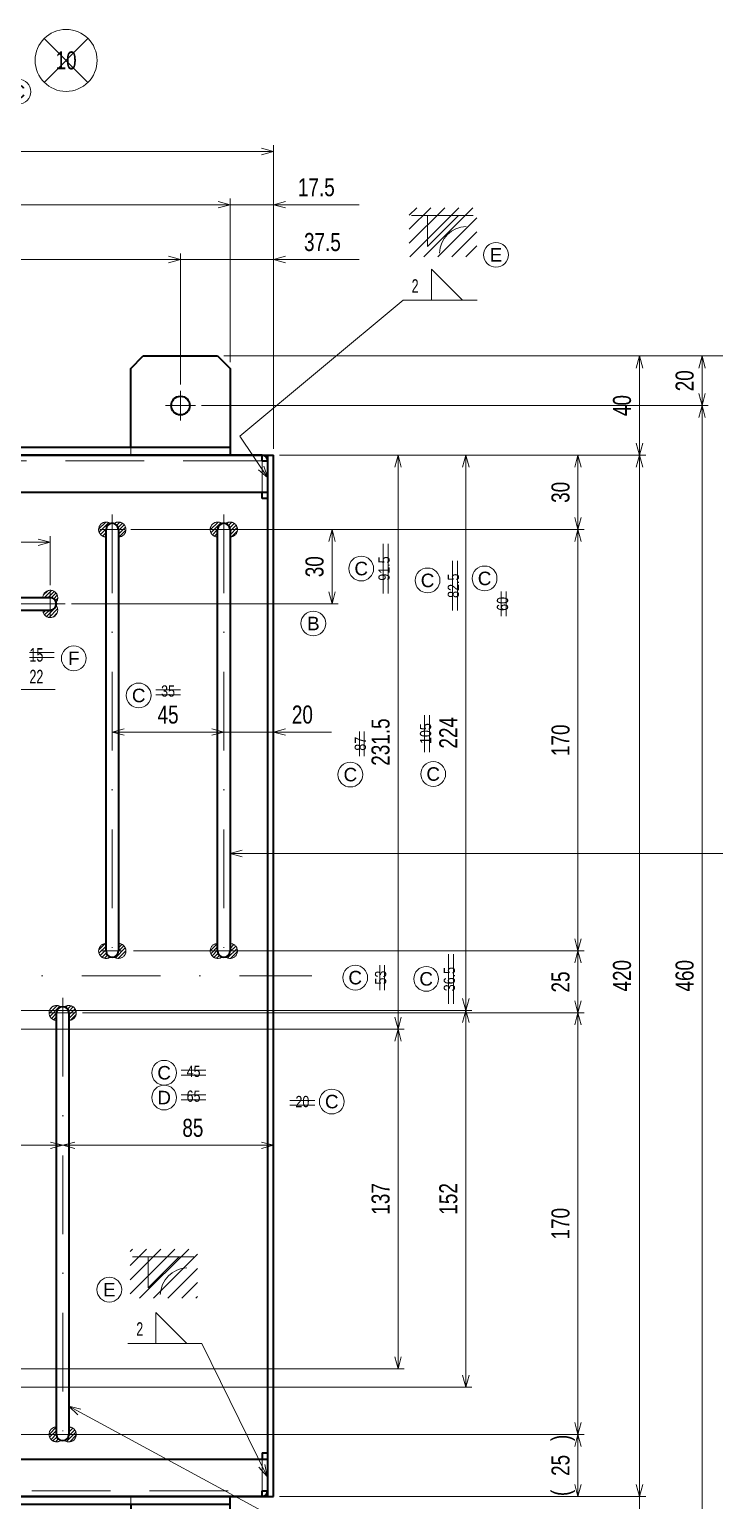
# Model space of a CAD drawing. Header units: millimetres. Extents: x 10 to 821, y 12 to 580.
# Drawn here: x 344.7 to 455.2, y 212.2 to 449.5 of the extents above; entities that cross this region are included whole.
import ezdxf
from ezdxf.enums import TextEntityAlignment as Align

# ---------------------------------------------------------------- set-up
doc = ezdxf.new("R2010")
doc.units = ezdxf.units.MM
for name, pattern in [('DASHDOT', [25.3, 12.7, -6.3, 0, -6.3]), ('DASHED', [19, 12.7, -6.3]), ('DIVIDE', [31.6, 12.7, -6.3, 0, -6.3, 0, -6.3])]:
    doc.linetypes.add(name, pattern=pattern)
for name, color, linetype in [('GR1_01', 7, 'Continuous'), ('GR1_02', 7, 'Continuous'), ('GR1_04', 7, 'Continuous'), ('GR1_05', 7, 'Continuous'), ('GR1_06', 7, 'Continuous'), ('GR1_08', 7, 'Continuous'), ('GR1_10', 7, 'Continuous')]:
    doc.layers.add(name, color=color, linetype=linetype)
doc.styles.add('HG丸ｺﾞｼｯｸM-PRO', font='')
doc.styles.get('HG丸ｺﾞｼｯｸM-PRO').set_extended_font_data('HG丸ｺﾞｼｯｸM-PRO')
pattern_1 = [(45, (0, 0), (-0.2828427, 0.2828427), [])]
pattern_2 = [(45, (0, 0), (-1.131371, 1.131371), [])]

# ---------------------------------------------------------------- blocks, each defined once
blk = doc.blocks.new('BLKF031')
at = {"layer": 'GR1_04', "color": 4, "linetype": 'DASHED', "lineweight": 13}
for p, q in [((282.99, 373.85), (282.99, 379.93)), ((382.23, 379.93), (283.91, 379.93)), ((283.91, 373.85), (283.91, 379.93)), ((290.07, 374.85), (290.07, 379.85)), ((382.23, 374.85), (382.23, 379.93)), ((383.15, 373.85), (383.15, 379.93)), ((283.91, 373.85), (282.99, 373.85)), ((383.15, 373.85), (382.23, 373.85))]:
    blk.add_line(p, q, dxfattribs=at)
at = {"layer": 'GR1_04', "color": 3, "linetype": 'Continuous', "lineweight": 35}
for p, q in [((382.23, 380.85), (283.91, 380.85)), ((290.07, 379.85), (290.07, 380.85)), ((382.23, 379.93), (382.23, 380.85)), ((382.23, 379.93), (383.15, 379.93)), ((383.15, 373.85), (383.15, 379.93)), ((294.79, 374.85), (290.07, 374.85)), ((383.15, 374.85), (301.71, 374.85)), ((382.23, 373.85), (382.23, 374.85)), ((383.15, 373.85), (382.23, 373.85))]:
    blk.add_line(p, q, dxfattribs=at)
at = {"layer": 'GR1_04', "color": 4, "linetype": 'DASHED', "lineweight": 13}
blk.add_arc((283.91, 379.93), 0.92, 90, 180, dxfattribs=at)
at = {"layer": 'GR1_04', "color": 3, "linetype": 'Continuous', "lineweight": 35}
blk.add_arc((382.23, 379.93), 0.92, 0, 90, dxfattribs=at)
blk = doc.blocks.new('BLKF032')
at = {"layer": 'GR1_01', "color": 3, "linetype": 'Continuous', "lineweight": 35}
for p, q in [((282.07, 212.85), (282.07, 380.85)), ((282.07, 380.85), (384.07, 380.85)), ((290.07, 212.85), (290.07, 380.85)), ((383.15, 212.85), (383.15, 380.85)), ((384.07, 212.85), (384.07, 380.85)), ((282.07, 212.85), (384.07, 212.85))]:
    blk.add_line(p, q, dxfattribs=at)
at = {"layer": 'GR1_01', "color": 4, "linetype": 'DASHED', "lineweight": 13}
blk.add_line((282.99, 212.85), (282.99, 380.85), dxfattribs=at)
blk = doc.blocks.new('BLKF042')
at = {"layer": 'GR1_04', "color": 3, "linetype": 'Continuous', "lineweight": 35}
for p, q in [((291.07, 396.85), (289.07, 394.85)), ((291.07, 396.85), (303.07, 396.85)), ((305.07, 394.85), (303.07, 396.85)), ((361.07, 394.85), (363.07, 396.85)), ((363.07, 396.85), (375.07, 396.85)), ((375.07, 396.85), (377.07, 394.85)), ((289.07, 394.85), (289.07, 380.85)), ((305.07, 382.13), (305.07, 394.85)), ((361.07, 382.13), (361.07, 394.85)), ((377.07, 394.85), (377.07, 380.85)), ((289.07, 382.13), (377.07, 382.13)), ((289.07, 380.85), (377.07, 380.85))]:
    blk.add_line(p, q, dxfattribs=at)
at = {"layer": 'GR1_04', "color": 4, "linetype": 'DASHDOT', "lineweight": 13}
for p, q in [((297.07, 386.45), (297.07, 391.25)), ((369.07, 386.45), (369.07, 391.25)), ((299.47, 388.85), (294.67, 388.85)), ((371.47, 388.85), (366.67, 388.85))]:
    blk.add_line(p, q, dxfattribs=at)
at = {"layer": 'GR1_04', "color": 4, "linetype": 'DASHED', "lineweight": 13}
for p, q in [((305.07, 380.85), (305.07, 382.13)), ((361.07, 380.85), (361.07, 382.13))]:
    blk.add_line(p, q, dxfattribs=at)
at = {"layer": 'GR1_04', "color": 3, "linetype": 'Continuous', "lineweight": 35}
for centre in [(297.07, 388.85), (369.07, 388.85)]:
    blk.add_circle(centre, 1.5, dxfattribs=at)
blk = doc.blocks.new('BLKF048')
at = {"layer": 'GR1_04', "color": 4, "linetype": 'DASHDOT', "lineweight": 13}
for p, q in [((369.07, 210.36), (369.07, 199.13)), ((366.47, 204.85), (371.67, 204.85))]:
    blk.add_line(p, q, dxfattribs=at)
at = {"layer": 'GR1_04', "color": 3, "linetype": 'Continuous', "lineweight": 35}
for p, q in [((367.57, 202.35), (367.57, 207.35)), ((370.57, 202.35), (370.57, 207.35))]:
    blk.add_line(p, q, dxfattribs=at)
for centre, start, end in [((369.07, 207.35), 0, 180), ((369.07, 202.35), 180, 0)]:
    blk.add_arc(centre, 1.5, start, end, dxfattribs=at)
blk = doc.blocks.new('BLKF049')
at = {"layer": 'GR1_04', "color": 4, "linetype": 'DASHDOT', "lineweight": 13}
for p, q in [((297.07, 210.36), (297.07, 199.13)), ((294.47, 204.85), (299.67, 204.85))]:
    blk.add_line(p, q, dxfattribs=at)
at = {"layer": 'GR1_04', "color": 3, "linetype": 'Continuous', "lineweight": 35}
for p, q in [((295.57, 202.35), (295.57, 207.35)), ((298.57, 202.35), (298.57, 207.35))]:
    blk.add_line(p, q, dxfattribs=at)
for centre, start, end in [((297.07, 207.35), 0, 180), ((297.07, 202.35), 180, 0)]:
    blk.add_arc(centre, 1.5, start, end, dxfattribs=at)
blk = doc.blocks.new('BLKF047')
at = {"layer": 'GR1_04', "color": 3, "linetype": 'Continuous', "lineweight": 35}
for p, q in [((289.07, 198.85), (289.07, 212.85)), ((289.07, 212.85), (377.07, 212.85)), ((289.07, 211.57), (377.07, 211.57)), ((305.07, 211.57), (305.07, 198.85)), ((361.07, 211.57), (361.07, 198.85)), ((377.07, 198.85), (377.07, 212.85)), ((291.07, 196.85), (289.07, 198.85)), ((305.07, 198.85), (303.07, 196.85)), ((361.07, 198.85), (363.07, 196.85)), ((375.07, 196.85), (377.07, 198.85)), ((291.07, 196.85), (303.07, 196.85)), ((363.07, 196.85), (375.07, 196.85))]:
    blk.add_line(p, q, dxfattribs=at)
at = {"layer": 'GR1_04', "color": 4, "linetype": 'DASHED', "lineweight": 13}
for p, q in [((305.07, 212.85), (305.07, 211.57)), ((361.07, 212.85), (361.07, 211.57))]:
    blk.add_line(p, q, dxfattribs=at)
at = {"layer": 'GR1_04', "color": 3, "linetype": 'Continuous', "lineweight": 35}
for name in ['BLKF049', 'BLKF048']:
    blk.add_blockref(name, (0, 0), dxfattribs=at)
blk = doc.blocks.new('BLKF051')
at = {"layer": 'GR1_10', "color": 3, "linetype": 'Continuous', "lineweight": 35}
for p, q in [((375.07, 300.85), (375.07, 368.85)), ((377.07, 368.85), (377.07, 300.85))]:
    blk.add_line(p, q, dxfattribs=at)
for centre, start, end in [((376.07, 368.85), 0, 180), ((376.07, 300.85), 180, 0)]:
    blk.add_arc(centre, 1, start, end, dxfattribs=at)
blk = doc.blocks.new('BLKF050')
at = {"layer": 'GR1_10', "color": 4, "linetype": 'DASHDOT', "lineweight": 13}
for p, q in [((376.07, 371.27), (376.07, 298.88)), ((378.07, 368.85), (374.05, 368.85)), ((377.51, 300.85), (374.34, 300.85))]:
    blk.add_line(p, q, dxfattribs=at)
at = {"layer": 'GR1_10', "color": 3, "linetype": 'Continuous', "lineweight": 35}
blk.add_blockref('BLKF051', (0, 0), dxfattribs=at)
blk = doc.blocks.new('BLKF055')
at = {"layer": 'GR1_10', "color": 3, "linetype": 'Continuous', "lineweight": 35}
for p, q in [((349.07, 222.85), (349.07, 290.85)), ((351.07, 290.85), (351.07, 222.85))]:
    blk.add_line(p, q, dxfattribs=at)
for centre, start, end in [((350.07, 290.85), 0, 180), ((350.07, 222.85), 180, 0)]:
    blk.add_arc(centre, 1, start, end, dxfattribs=at)
blk = doc.blocks.new('BLKF054')
at = {"layer": 'GR1_10', "color": 4, "linetype": 'DASHDOT', "lineweight": 13}
for p, q in [((350.07, 293.27), (350.07, 220.88)), ((352.07, 290.85), (348.05, 290.85)), ((351.51, 222.85), (348.34, 222.85))]:
    blk.add_line(p, q, dxfattribs=at)
at = {"layer": 'GR1_10', "color": 3, "linetype": 'Continuous', "lineweight": 35}
blk.add_blockref('BLKF055', (0, 0), dxfattribs=at)
blk = doc.blocks.new('BLKF063')
at = {"layer": 'GR1_10', "color": 3, "linetype": 'Continuous', "lineweight": 35}
for p, q in [((357.07, 300.85), (357.07, 368.85)), ((359.07, 368.85), (359.07, 300.85))]:
    blk.add_line(p, q, dxfattribs=at)
for centre, start, end in [((358.07, 368.85), 0, 180), ((358.07, 300.85), 180, 0)]:
    blk.add_arc(centre, 1, start, end, dxfattribs=at)
blk = doc.blocks.new('BLKF062')
at = {"layer": 'GR1_10', "color": 4, "linetype": 'DASHDOT', "lineweight": 13}
for p, q in [((358.07, 371.27), (358.07, 298.88)), ((360.07, 368.85), (356.05, 368.85)), ((359.51, 300.85), (356.34, 300.85))]:
    blk.add_line(p, q, dxfattribs=at)
at = {"layer": 'GR1_10', "color": 3, "linetype": 'Continuous', "lineweight": 35}
blk.add_blockref('BLKF063', (0, 0), dxfattribs=at)
blk = doc.blocks.new('FXTIP_ARROW_S')
at = {"color": 0, "linetype": 'Continuous', "lineweight": -2}
for q in [(-1, 0), (-0.97, 0.26), (-0.97, -0.26)]:
    blk.add_line((0, 0), q, dxfattribs=at)
blk = doc.blocks.new('FXTIP_ARROW_E')
at = {"color": 0, "linetype": 'Continuous', "lineweight": -2}
for q in [(-1, 0), (-0.97, 0.26), (-0.97, -0.26)]:
    blk.add_line((0, 0), q, dxfattribs=at)
blk = doc.blocks.new('BLKF159')
at = {"layer": 'GR1_04', "color": 4, "linetype": 'DASHED', "lineweight": 13}
for p, q in [((282.99, 219.85), (283.91, 219.85)), ((282.99, 213.77), (282.99, 219.85)), ((283.91, 213.77), (283.91, 219.85)), ((382.23, 213.77), (382.23, 218.85)), ((283.91, 212.85), (283.91, 213.77)), ((283.91, 213.77), (290.07, 213.77)), ((326.07, 213.77), (382.23, 213.77))]:
    blk.add_line(p, q, dxfattribs=at)
at = {"layer": 'GR1_04', "color": 3, "linetype": 'Continuous', "lineweight": 35}
for p, q in [((326.07, 217.65), (327.27, 218.85)), ((327.27, 218.85), (383.15, 218.85)), ((382.23, 219.85), (383.15, 219.85)), ((382.23, 219.85), (382.23, 218.85)), ((383.15, 213.77), (383.15, 219.85)), ((326.07, 212.85), (326.07, 217.65)), ((290.07, 213.77), (326.07, 213.77)), ((290.07, 213.77), (290.07, 212.85)), ((325.07, 213.77), (325.07, 212.85)), ((382.23, 212.85), (382.23, 213.77)), ((382.23, 213.77), (383.15, 213.77)), ((382.23, 212.85), (283.91, 212.85))]:
    blk.add_line(p, q, dxfattribs=at)
at = {"layer": 'GR1_04', "color": 4, "linetype": 'DASHED', "lineweight": 13}
blk.add_arc((283.91, 213.77), 0.92, 180, 270, dxfattribs=at)
at = {"layer": 'GR1_04', "color": 3, "linetype": 'Continuous', "lineweight": 35}
blk.add_arc((382.23, 213.77), 0.92, 270, 0, dxfattribs=at)
blk = doc.blocks.new('BLKF165')
at = {"layer": 'GR1_10', "color": 3, "linetype": 'Continuous', "lineweight": 35}
for p, q in [((348.07, 357.85), (296.07, 357.85)), ((296.07, 355.85), (348.07, 355.85))]:
    blk.add_line(p, q, dxfattribs=at)
for centre, start, end in [((296.07, 356.85), 90, 270), ((348.07, 356.85), 270, 90)]:
    blk.add_arc(centre, 1, start, end, dxfattribs=at)
blk = doc.blocks.new('BLKF164')
at = {"layer": 'GR1_10', "color": 4, "linetype": 'DASHDOT', "lineweight": 13}
for p, q in [((348.07, 358.85), (348.07, 354.83)), ((350.49, 356.85), (294.1, 356.85)), ((296.07, 358.29), (296.07, 355.12))]:
    blk.add_line(p, q, dxfattribs=at)
at = {"layer": 'GR1_10', "color": 3, "linetype": 'Continuous', "lineweight": 35}
blk.add_blockref('BLKF165', (0, 0), dxfattribs=at)
blk = doc.blocks.new('BLKF170')
at = {"layer": 'GR1_05', "color": 4, "linetype": 'Continuous', "lineweight": 13}
blk.add_circle((390.51, 353.69), 2, dxfattribs=at)
at = {"layer": 'GR1_05', "color": 4, "linetype": 'Continuous', "lineweight": 13, "style": 'HG丸ｺﾞｼｯｸM-PRO', "width": 1.04272}
blk.add_text('B', height=2.18, dxfattribs=at).set_placement((390.51, 353.69), align=Align.MIDDLE_CENTER)
blk = doc.blocks.new('BLKF180')
at = {"layer": 'GR1_05', "color": 4, "linetype": 'Continuous', "lineweight": 13}
blk.add_circle((398.23, 362.55), 2, dxfattribs=at)
at = {"layer": 'GR1_05', "color": 4, "linetype": 'Continuous', "lineweight": 13, "style": 'HG丸ｺﾞｼｯｸM-PRO', "width": 1.042931}
blk.add_text('C', height=2.18, dxfattribs=at).set_placement((398.23, 362.55), align=Align.MIDDLE_CENTER)
blk = doc.blocks.new('BLKF181')
at = {"layer": 'GR1_05', "color": 4, "linetype": 'Continuous', "lineweight": 13}
blk.add_circle((408.93, 360.64), 2, dxfattribs=at)
at = {"layer": 'GR1_05', "color": 4, "linetype": 'Continuous', "lineweight": 13, "style": 'HG丸ｺﾞｼｯｸM-PRO', "width": 1.042931}
blk.add_text('C', height=2.18, dxfattribs=at).set_placement((408.93, 360.64), align=Align.MIDDLE_CENTER)
blk = doc.blocks.new('BLKF182')
at = {"layer": 'GR1_05', "color": 4, "linetype": 'Continuous', "lineweight": 13}
blk.add_circle((418.13, 360.96), 2, dxfattribs=at)
at = {"layer": 'GR1_05', "color": 4, "linetype": 'Continuous', "lineweight": 13, "style": 'HG丸ｺﾞｼｯｸM-PRO', "width": 1.042931}
blk.add_text('C', height=2.18, dxfattribs=at).set_placement((418.13, 360.96), align=Align.MIDDLE_CENTER)
blk = doc.blocks.new('BLKF183')
at = {"layer": 'GR1_05', "color": 4, "linetype": 'Continuous', "lineweight": 13}
blk.add_circle((396.48, 329.31), 2, dxfattribs=at)
at = {"layer": 'GR1_05', "color": 4, "linetype": 'Continuous', "lineweight": 13, "style": 'HG丸ｺﾞｼｯｸM-PRO', "width": 1.042931}
blk.add_text('C', height=2.18, dxfattribs=at).set_placement((396.48, 329.31), align=Align.MIDDLE_CENTER)
blk = doc.blocks.new('BLKF184')
at = {"layer": 'GR1_05', "color": 4, "linetype": 'Continuous', "lineweight": 13}
blk.add_circle((409.84, 329.4), 2, dxfattribs=at)
at = {"layer": 'GR1_05', "color": 4, "linetype": 'Continuous', "lineweight": 13, "style": 'HG丸ｺﾞｼｯｸM-PRO', "width": 1.042931}
blk.add_text('C', height=2.18, dxfattribs=at).set_placement((409.84, 329.4), align=Align.MIDDLE_CENTER)
blk = doc.blocks.new('BLKF185')
at = {"layer": 'GR1_05', "color": 4, "linetype": 'Continuous', "lineweight": 13}
blk.add_circle((397.26, 296.55), 2, dxfattribs=at)
at = {"layer": 'GR1_05', "color": 4, "linetype": 'Continuous', "lineweight": 13, "style": 'HG丸ｺﾞｼｯｸM-PRO', "width": 1.042931}
blk.add_text('C', height=2.18, dxfattribs=at).set_placement((397.26, 296.55), align=Align.MIDDLE_CENTER)
blk = doc.blocks.new('BLKF186')
at = {"layer": 'GR1_05', "color": 4, "linetype": 'Continuous', "lineweight": 13}
blk.add_circle((408.71, 296.35), 2, dxfattribs=at)
at = {"layer": 'GR1_05', "color": 4, "linetype": 'Continuous', "lineweight": 13, "style": 'HG丸ｺﾞｼｯｸM-PRO', "width": 1.042931}
blk.add_text('C', height=2.18, dxfattribs=at).set_placement((408.71, 296.35), align=Align.MIDDLE_CENTER)
blk = doc.blocks.new('BLKF187')
at = {"layer": 'GR1_05', "color": 4, "linetype": 'Continuous', "lineweight": 13}
blk.add_circle((362.33, 342.08), 2, dxfattribs=at)
at = {"layer": 'GR1_05', "color": 4, "linetype": 'Continuous', "lineweight": 13, "style": 'HG丸ｺﾞｼｯｸM-PRO', "width": 1.042931}
blk.add_text('C', height=2.18, dxfattribs=at).set_placement((362.33, 342.08), align=Align.MIDDLE_CENTER)
blk = doc.blocks.new('BLKF188')
at = {"layer": 'GR1_05', "color": 4, "linetype": 'Continuous', "lineweight": 13}
blk.add_circle((366.44, 281.2), 2, dxfattribs=at)
at = {"layer": 'GR1_05', "color": 4, "linetype": 'Continuous', "lineweight": 13, "style": 'HG丸ｺﾞｼｯｸM-PRO', "width": 1.042931}
blk.add_text('C', height=2.18, dxfattribs=at).set_placement((366.44, 281.2), align=Align.MIDDLE_CENTER)
blk = doc.blocks.new('BLKF189')
at = {"layer": 'GR1_05', "color": 4, "linetype": 'Continuous', "lineweight": 13}
blk.add_circle((393.48, 276.55), 2, dxfattribs=at)
at = {"layer": 'GR1_05', "color": 4, "linetype": 'Continuous', "lineweight": 13, "style": 'HG丸ｺﾞｼｯｸM-PRO', "width": 1.042931}
blk.add_text('C', height=2.18, rotation=360, dxfattribs=at).set_placement((393.48, 276.55), align=Align.MIDDLE_CENTER)
blk = doc.blocks.new('BLKF212')
at = {"layer": 'GR1_05', "color": 4, "linetype": 'Continuous', "lineweight": 13}
blk.add_circle((342.94, 439.49), 2, dxfattribs=at)
at = {"layer": 'GR1_05', "color": 4, "linetype": 'Continuous', "lineweight": 13, "style": 'HG丸ｺﾞｼｯｸM-PRO', "width": 1.042931}
blk.add_text('C', height=2.18, dxfattribs=at).set_placement((342.94, 439.49), align=Align.MIDDLE_CENTER)
blk = doc.blocks.new('BLKF216')
at = {"layer": 'GR1_05', "color": 4, "linetype": 'Continuous', "lineweight": 13}
blk.add_circle((366.44, 277.2), 2, dxfattribs=at)
at = {"layer": 'GR1_05', "color": 4, "linetype": 'Continuous', "lineweight": 13, "style": 'HG丸ｺﾞｼｯｸM-PRO', "width": 1.042833}
blk.add_text('D', height=2.18, dxfattribs=at).set_placement((366.44, 277.2), align=Align.MIDDLE_CENTER)
blk = doc.blocks.new('BLKF228')
at = {"layer": 'GR1_05', "color": 4, "linetype": 'Continuous', "lineweight": 13}
blk.add_circle((419.97, 413.17), 2, dxfattribs=at)
at = {"layer": 'GR1_05', "color": 4, "linetype": 'Continuous', "lineweight": 13, "style": 'HG丸ｺﾞｼｯｸM-PRO', "width": 1.04259}
blk.add_text('E', height=2.18, dxfattribs=at).set_placement((419.97, 413.17), align=Align.MIDDLE_CENTER)
blk = doc.blocks.new('BLKF235')
at = {"layer": 'GR1_05', "color": 4, "linetype": 'Continuous', "lineweight": 13}
blk.add_circle((357.59, 246.21), 2, dxfattribs=at)
at = {"layer": 'GR1_05', "color": 4, "linetype": 'Continuous', "lineweight": 13, "style": 'HG丸ｺﾞｼｯｸM-PRO', "width": 1.04259}
blk.add_text('E', height=2.18, dxfattribs=at).set_placement((357.59, 246.21), align=Align.MIDDLE_CENTER)
blk = doc.blocks.new('BLKF239')
at = {"layer": 'GR1_05', "color": 4, "linetype": 'Continuous', "lineweight": 13}
for p, q in [((408.92, 419.53), (408.92, 414.53)), ((408.92, 414.53), (413.92, 419.53))]:
    blk.add_line(p, q, dxfattribs=at)
blk.add_arc((415.3, 413.32), 4.44, 91.8605, 178.1395, dxfattribs=at)
blk = doc.blocks.new('BLKF238')
at = {"layer": 'GR1_05', "linetype": 'Continuous', "lineweight": 13}
h = blk.add_hatch(dxfattribs=at)
h.set_pattern_fill('_USER', color=4, scale=1.6, angle=45, style=0, pattern_type=0)
h.set_pattern_definition(pattern_2)
h.paths.add_polyline_path([(416.87, 420.78), (405.99, 420.78), (405.99, 412.87), (416.87, 412.87)], flags=0)
at = {"layer": 'GR1_05', "color": 4, "linetype": 'Continuous', "lineweight": 13}
blk.add_line((406.36, 419.53), (416.27, 419.53), dxfattribs=at)
blk.add_blockref('BLKF239', (0, 0), dxfattribs=at)
blk = doc.blocks.new('BLKF241')
at = {"layer": 'GR1_05', "color": 4, "linetype": 'Continuous', "lineweight": 13}
for p, q in [((363.88, 251.49), (363.88, 246.49)), ((363.88, 246.49), (368.88, 251.49))]:
    blk.add_line(p, q, dxfattribs=at)
blk.add_arc((370.26, 245.27), 4.44, 91.8605, 178.1395, dxfattribs=at)
blk = doc.blocks.new('BLKF240')
at = {"layer": 'GR1_05', "linetype": 'Continuous', "lineweight": 13}
h = blk.add_hatch(dxfattribs=at)
h.set_pattern_fill('_USER', color=4, scale=1.6, angle=45, style=0, pattern_type=0)
h.set_pattern_definition(pattern_2)
h.paths.add_polyline_path([(371.83, 252.74), (360.95, 252.74), (360.95, 244.82), (371.83, 244.82)], flags=0)
at = {"layer": 'GR1_05', "color": 4, "linetype": 'Continuous', "lineweight": 13}
blk.add_line((361.32, 251.49), (371.23, 251.49), dxfattribs=at)
blk.add_blockref('BLKF241', (0, 0), dxfattribs=at)
blk = doc.blocks.new('BLKF274')
at = {"layer": 'GR1_05', "color": 4, "linetype": 'Continuous', "lineweight": 13}
blk.add_circle((351.86, 348.07), 2, dxfattribs=at)
at = {"layer": 'GR1_05', "color": 4, "linetype": 'Continuous', "lineweight": 13, "style": 'HG丸ｺﾞｼｯｸM-PRO', "width": 1.042153}
blk.add_text('F', height=2.18, dxfattribs=at).set_placement((351.86, 348.07), align=Align.MIDDLE_CENTER)

msp = doc.modelspace()

# ---------------------------------------------------------------- hatches: boundary and pattern name
at = {"layer": 'GR1_08', "linetype": 'DIVIDE', "lineweight": 13}
h = msp.add_hatch(dxfattribs=at)
h.set_pattern_fill('_USER', color=4, scale=0.4, angle=45, style=0, pattern_type=0)
h.set_pattern_definition(pattern_1)
edge = h.paths.add_edge_path(flags=0)
edge.add_arc((359.07, 368.85), 1.2, -90, 126.8699, ccw=False)
edge.add_line((359.07, 367.65), (359.07, 368.85))
edge.add_arc((358.07, 368.85), 1, 0, 73.7398)
edge = h.paths.add_edge_path(flags=0)
edge.add_arc((357.07, 368.85), 1.2, 53.1301, 270)
edge.add_line((357.07, 367.65), (357.07, 368.85))
edge.add_arc((358.07, 368.85), 1, 106.2602, 180, ccw=False)
h = msp.add_hatch(dxfattribs=at)
h.set_pattern_fill('_USER', color=4, scale=0.4, angle=45, style=0, pattern_type=0)
h.set_pattern_definition(pattern_1)
edge = h.paths.add_edge_path(flags=0)
edge.add_arc((377.07, 368.85), 1.2, -90, 126.8699, ccw=False)
edge.add_line((377.07, 367.65), (377.07, 368.85))
edge.add_arc((376.07, 368.85), 1, 0, 73.7398)
edge = h.paths.add_edge_path(flags=0)
edge.add_arc((375.07, 368.85), 1.2, 53.1301, 270)
edge.add_line((375.07, 367.65), (375.07, 368.85))
edge.add_arc((376.07, 368.85), 1, 106.2602, 180, ccw=False)
h = msp.add_hatch(dxfattribs=at)
h.set_pattern_fill('_USER', color=4, scale=0.4, angle=45, style=0, pattern_type=0)
h.set_pattern_definition(pattern_1)
edge = h.paths.add_edge_path(flags=0)
edge.add_arc((348.07, 355.85), 1.2, -180, 36.8699, ccw=False)
edge.add_line((346.87, 355.85), (348.07, 355.85))
edge.add_arc((348.07, 356.85), 1, 270, 343.7398)
edge = h.paths.add_edge_path(flags=0)
edge.add_arc((348.07, 357.85), 1.2, 323.1301, 540)
edge.add_line((346.87, 357.85), (348.07, 357.85))
edge.add_arc((348.07, 356.85), 1, 16.2602, 90, ccw=False)
h = msp.add_hatch(dxfattribs=at)
h.set_pattern_fill('_USER', color=4, scale=0.4, angle=45, style=0, pattern_type=0)
h.set_pattern_definition(pattern_1)
edge = h.paths.add_edge_path(flags=0)
edge.add_arc((359.07, 300.85), 1.2, 233.1301, 450)
edge.add_line((359.07, 302.05), (359.07, 300.85))
edge.add_arc((358.07, 300.85), 1, 286.2602, 360, ccw=False)
edge = h.paths.add_edge_path(flags=0)
edge.add_arc((357.07, 300.85), 1.2, 90, 306.8699, ccw=False)
edge.add_line((357.07, 302.05), (357.07, 300.85))
edge.add_arc((358.07, 300.85), 1, 180, 253.7398)
h = msp.add_hatch(dxfattribs=at)
h.set_pattern_fill('_USER', color=4, scale=0.4, angle=45, style=0, pattern_type=0)
h.set_pattern_definition(pattern_1)
edge = h.paths.add_edge_path(flags=0)
edge.add_arc((377.07, 300.85), 1.2, 233.1301, 450)
edge.add_line((377.07, 302.05), (377.07, 300.85))
edge.add_arc((376.07, 300.85), 1, 286.2602, 360, ccw=False)
edge = h.paths.add_edge_path(flags=0)
edge.add_arc((375.07, 300.85), 1.2, 90, 306.8699, ccw=False)
edge.add_line((375.07, 302.05), (375.07, 300.85))
edge.add_arc((376.07, 300.85), 1, 180, 253.7398)
h = msp.add_hatch(dxfattribs=at)
h.set_pattern_fill('_USER', color=4, scale=0.4, angle=45, style=0, pattern_type=0)
h.set_pattern_definition(pattern_1)
edge = h.paths.add_edge_path(flags=0)
edge.add_arc((351.07, 290.85), 1.2, -90, 126.8699, ccw=False)
edge.add_line((351.07, 289.65), (351.07, 290.85))
edge.add_arc((350.07, 290.85), 1, 0, 73.7398)
edge = h.paths.add_edge_path(flags=0)
edge.add_arc((349.07, 290.85), 1.2, 53.1301, 270)
edge.add_line((349.07, 289.65), (349.07, 290.85))
edge.add_arc((350.07, 290.85), 1, 106.2602, 180, ccw=False)
h = msp.add_hatch(dxfattribs=at)
h.set_pattern_fill('_USER', color=4, scale=0.4, angle=45, style=0, pattern_type=0)
h.set_pattern_definition(pattern_1)
edge = h.paths.add_edge_path(flags=0)
edge.add_arc((351.07, 222.85), 1.2, 233.1301, 450)
edge.add_line((351.07, 224.05), (351.07, 222.85))
edge.add_arc((350.07, 222.85), 1, 286.2602, 360, ccw=False)
edge = h.paths.add_edge_path(flags=0)
edge.add_arc((349.07, 222.85), 1.2, 90, 306.8699, ccw=False)
edge.add_line((349.07, 224.05), (349.07, 222.85))
edge.add_arc((350.07, 222.85), 1, 180, 253.7398)

# ---------------------------------------------------------------- linework, layer by layer
at = {"layer": 'GR1_01', "color": 4, "linetype": 'DASHDOT', "lineweight": 13}
msp.add_line((276.97, 296.85), (390.25, 296.85), dxfattribs=at)
at = {"layer": 'GR1_02', "color": 4, "linetype": 'Continuous', "lineweight": 13}
for p, q in [((282.07, 429.85), (384.07, 429.85)), ((384.07, 381.85), (384.07, 430.85)), ((289.07, 421.25), (377.07, 421.25)), ((377.07, 395.85), (377.07, 422.25)), ((377.07, 421.25), (384.07, 421.25)), ((384.07, 381.85), (384.07, 422.25)), ((384.07, 421.25), (397.91, 421.25)), ((369.07, 392.25), (369.07, 413.41)), ((384.07, 381.85), (384.07, 413.41)), ((297.07, 412.41), (369.07, 412.41)), ((369.07, 412.41), (384.07, 412.41)), ((384.07, 412.41), (397.91, 412.41)), ((376.07, 396.85), (444.12, 396.85)), ((376.07, 396.85), (454.22, 396.85)), ((376.07, 396.85), (463.96, 396.85)), ((443.12, 380.85), (443.12, 396.85)), ((453.22, 388.85), (453.22, 396.85)), ((372.47, 388.85), (454.22, 388.85)), ((453.22, 204.85), (453.22, 388.85)), ((385.07, 380.85), (444.12, 380.85)), ((385.07, 380.85), (434.2, 380.85)), ((385.07, 380.85), (416.1, 380.85)), ((385.07, 380.85), (416.1, 380.85)), ((385.07, 380.85), (405.17, 380.85)), ((385.07, 380.85), (405.17, 380.85)), ((404.17, 288.25), (404.17, 380.85)), ((415.1, 291.25), (415.1, 380.85)), ((433.2, 368.85), (433.2, 380.85)), ((443.12, 212.85), (443.12, 380.85)), ((361.07, 368.85), (434.2, 368.85)), ((379.07, 368.85), (394.52, 368.85)), ((393.52, 356.85), (393.52, 368.85)), ((433.2, 300.85), (433.2, 368.85)), ((296.07, 366.8), (348.07, 366.8)), ((348.07, 359.85), (348.07, 367.8)), ((351.49, 356.85), (394.52, 356.85)), ((358.07, 340.88), (358.07, 335.17)), ((358.07, 336.17), (376.07, 336.17)), ((376.07, 336.17), (384.07, 336.17)), ((384.07, 336.17), (393.42, 336.17)), ((361.51, 300.85), (434.2, 300.85)), ((433.2, 290.85), (433.2, 300.85)), ((330.07, 291.25), (416.1, 291.25)), ((353.27, 290.85), (434.2, 290.85)), ((415.1, 230.45), (415.1, 291.25)), ((433.2, 222.85), (433.2, 290.85)), ((328.1, 288.25), (405.17, 288.25)), ((404.17, 233.45), (404.17, 288.25)), ((300.07, 269.49), (350.07, 269.49)), ((350.07, 269.49), (384.07, 269.49)), ((328.1, 233.45), (405.17, 233.45)), ((330.07, 230.45), (416.1, 230.45)), ((302.51, 222.85), (434.2, 222.85)), ((433.2, 212.85), (433.2, 222.85)), ((385.07, 212.85), (444.12, 212.85)), ((385.07, 212.85), (434.2, 212.85)), ((443.12, 196.85), (443.12, 212.85))]:
    msp.add_line(p, q, dxfattribs=at)
at = {"layer": 'GR1_05', "color": 4, "linetype": 'Continuous', "lineweight": 13}
for p, q in [((354.15, 448.08), (347.08, 441)), ((354.15, 441), (347.08, 448.08)), ((401.77, 358.55), (401.77, 366.55)), ((402.57, 358.55), (402.57, 366.55)), ((412.95, 355.78), (412.95, 363.78)), ((413.75, 355.78), (413.75, 363.78)), ((420.83, 354.85), (420.83, 358.85)), ((421.63, 354.85), (421.63, 358.85)), ((344.71, 349.02), (348.67, 349.02)), ((344.71, 348.22), (348.67, 348.22)), ((365.07, 342.99), (369.07, 342.99)), ((365.07, 342.19), (369.07, 342.19)), ((408.46, 332.92), (408.46, 338.92)), ((409.26, 332.92), (409.26, 338.92)), ((397.93, 332.28), (397.93, 336.28)), ((398.73, 332.28), (398.73, 336.28)), ((412.3, 292.31), (412.3, 300.31)), ((413.1, 292.31), (413.1, 300.31)), ((401.21, 294.55), (401.21, 298.55)), ((402.01, 294.55), (402.01, 298.55)), ((369.18, 281.62), (373.18, 281.62)), ((369.18, 280.82), (373.18, 280.82)), ((369.18, 277.62), (373.18, 277.62)), ((369.18, 276.82), (373.18, 276.82)), ((386.74, 276.75), (390.74, 276.75)), ((386.74, 275.95), (390.74, 275.95))]:
    msp.add_line(p, q, dxfattribs=at)
msp.add_circle((350.62, 444.54), 5, dxfattribs=at)
at = {"layer": 'GR1_06', "color": 4, "linetype": 'Continuous', "lineweight": 13}
for p, q in [((377.07, 316.58), (473.31, 316.58)), ((351.07, 227.38), (404.03, 198.72))]:
    msp.add_line(p, q, dxfattribs=at)
at = {"layer": 'GR1_08', "color": 4, "linetype": 'Continuous', "lineweight": 13}
for p, q in [((409.57, 405.86), (409.57, 410.86)), ((409.57, 410.86), (414.57, 405.86)), ((378.67, 383.93), (405.01, 405.86)), ((405.01, 405.86), (416.93, 405.86)), ((383.15, 377.17), (378.67, 383.93)), ((335, 343.05), (348.84, 343.05)), ((365.1, 237.5), (365.1, 242.5)), ((365.1, 242.5), (370.1, 237.5)), ((372.5, 237.5), (360.58, 237.5)), ((383.06, 216.03), (372.5, 237.5))]:
    msp.add_line(p, q, dxfattribs=at)
at = {"layer": 'GR1_08', "color": 4, "linetype": 'DIVIDE', "lineweight": 13}
for centre, start, end in [((357.07, 368.85), 53.1301, 270), ((359.07, 368.85), 270, 126.8699), ((375.07, 368.85), 53.1301, 270), ((377.07, 368.85), 270, 126.8699), ((348.07, 357.85), 323.1301, 180), ((348.07, 355.85), 180, 36.8699), ((357.07, 300.85), 90, 306.8699), ((359.07, 300.85), 233.1301, 90), ((375.07, 300.85), 90, 306.8699), ((377.07, 300.85), 233.1301, 90), ((349.07, 290.85), 53.1301, 270), ((351.07, 290.85), 270, 126.8699), ((349.07, 222.85), 90, 306.8699), ((351.07, 222.85), 233.1301, 90)]:
    msp.add_arc(centre, 1.2, start, end, dxfattribs=at)

# ---------------------------------------------------------------- block references
at = {"layer": 'GR1_01', "color": 3, "linetype": 'Continuous', "lineweight": 35}
msp.add_blockref('BLKF032', (0, 0), dxfattribs=at)
at = {"layer": 'GR1_02', "color": 4, "linetype": 'Continuous', "lineweight": 13, "xscale": 2, "yscale": 2}
for name, p, rotation in [('FXTIP_ARROW_E', (384.07, 429.85), 360), ('FXTIP_ARROW_E', (377.07, 421.25), 360), ('FXTIP_ARROW_S', (384.07, 421.25), 180), ('FXTIP_ARROW_E', (369.07, 412.41), 360), ('FXTIP_ARROW_S', (384.07, 412.41), 180), ('FXTIP_ARROW_E', (443.12, 396.85), 90), ('FXTIP_ARROW_E', (453.22, 396.85), 90), ('FXTIP_ARROW_S', (453.22, 388.85), 270), ('FXTIP_ARROW_E', (453.22, 388.85), 90), ('FXTIP_ARROW_S', (443.12, 380.85), 270), ('FXTIP_ARROW_E', (404.17, 380.85), 90), ('FXTIP_ARROW_E', (415.1, 380.85), 90), ('FXTIP_ARROW_E', (433.2, 380.85), 90), ('FXTIP_ARROW_E', (443.12, 380.85), 90), ('FXTIP_ARROW_S', (433.2, 368.85), 270), ('FXTIP_ARROW_E', (393.52, 368.85), 90), ('FXTIP_ARROW_E', (433.2, 368.85), 90), ('FXTIP_ARROW_E', (348.07, 366.8), 360), ('FXTIP_ARROW_S', (393.52, 356.85), 270), ('FXTIP_ARROW_S', (358.07, 336.17), 180), ('FXTIP_ARROW_E', (376.07, 336.17), 360), ('FXTIP_ARROW_S', (384.07, 336.17), 180), ('FXTIP_ARROW_S', (433.2, 300.85), 270), ('FXTIP_ARROW_E', (433.2, 300.85), 90), ('FXTIP_ARROW_S', (415.1, 291.25), 270), ('FXTIP_ARROW_S', (433.2, 290.85), 270), ('FXTIP_ARROW_S', (404.17, 288.25), 270), ('FXTIP_ARROW_E', (415.1, 291.25), 90), ('FXTIP_ARROW_E', (433.2, 290.85), 90), ('FXTIP_ARROW_E', (404.17, 288.25), 90), ('FXTIP_ARROW_E', (350.07, 269.49), 360), ('FXTIP_ARROW_S', (350.07, 269.49), 180), ('FXTIP_ARROW_E', (384.07, 269.49), 360), ('FXTIP_ARROW_S', (404.17, 233.45), 270), ('FXTIP_ARROW_S', (415.1, 230.45), 270), ('FXTIP_ARROW_S', (433.2, 222.85), 270), ('FXTIP_ARROW_E', (433.2, 222.85), 90), ('FXTIP_ARROW_S', (433.2, 212.85), 270), ('FXTIP_ARROW_S', (443.12, 212.85), 270)]:
    msp.add_blockref(name, p, dxfattribs=dict(at, rotation=rotation))
at = {"layer": 'GR1_04', "color": 3, "linetype": 'Continuous', "lineweight": 35}
for name in ['BLKF042', 'BLKF031', 'BLKF159', 'BLKF047']:
    msp.add_blockref(name, (0, 0), dxfattribs=at)
at = {"layer": 'GR1_05', "color": 4, "linetype": 'Continuous', "lineweight": 13}
for name in ['BLKF212', 'BLKF238', 'BLKF228', 'BLKF180', 'BLKF181', 'BLKF182', 'BLKF170', 'BLKF274', 'BLKF187', 'BLKF183', 'BLKF184', 'BLKF185', 'BLKF186', 'BLKF188', 'BLKF216', 'BLKF189', 'BLKF240', 'BLKF235']:
    msp.add_blockref(name, (0, 0), dxfattribs=at)
at = {"layer": 'GR1_06', "color": 4, "linetype": 'Continuous', "lineweight": 13, "xscale": 2, "yscale": 2}
for p, rotation in [((377.07, 316.58), 180), ((351.07, 227.38), 151.582377042869)]:
    msp.add_blockref('FXTIP_ARROW_S', p, dxfattribs=dict(at, rotation=rotation))
at = {"layer": 'GR1_08', "color": 4, "linetype": 'Continuous', "lineweight": 13, "xscale": 2, "yscale": 2}
for p, rotation in [((383.15, 377.17), 303.5153690321), ((383.06, 216.03), 296.2018072617701)]:
    msp.add_blockref('FXTIP_ARROW_S', p, dxfattribs=dict(at, rotation=rotation))
at = {"layer": 'GR1_10', "color": 4, "linetype": 'DASHDOT', "lineweight": 13}
for name in ['BLKF062', 'BLKF050', 'BLKF164', 'BLKF054']:
    msp.add_blockref(name, (0, 0), dxfattribs=at)

# ---------------------------------------------------------------- texts
at = {"layer": 'GR1_02', "color": 3, "linetype": 'Continuous', "lineweight": 35, "style": 'HG丸ｺﾞｼｯｸM-PRO'}
for s, height, rotation, width, p in [('17.5', 2.909, 0, 0.784749, (390.99, 421.75)), ('37.5', 2.909, 0, 0.784749, (391.97, 412.91)), ('20', 2.909, 90, 0.784542, (452.72, 392.85)), ('40', 2.909, 90, 0.784542, (442.62, 388.85)), ('30', 2.909, 90, 0.784542, (432.7, 374.85)), ('30', 2.909, 90, 0.784542, (393.02, 362.85)), ('45', 2.909, 0, 0.784542, (367.07, 336.67)), ('20', 2.909, 0, 0.784542, (388.74, 336.67)), ('231.5', 2.909, 90, 0.7847, (403.67, 334.55)), ('224', 2.909, 90, 0.784542, (414.6, 336.05)), ('170', 2.909, 90, 0.784542, (432.7, 334.85)), ('420', 2.909, 90, 0.784542, (442.62, 296.85)), ('460', 2.909, 90, 0.784542, (452.72, 296.85)), ('25', 2.909, 90, 0.784542, (432.7, 295.85)), ('85', 2.909, 0, 0.784542, (371.07, 269.99)), ('137', 2.909, 90, 0.784542, (403.67, 260.85)), ('152', 2.909, 90, 0.784542, (414.6, 260.85)), ('170', 2.909, 90, 0.784542, (432.7, 256.85)), (')', 2.91, 90, 0.781868, (432.7, 222.29)), ('25', 2.909, 90, 0.784542, (432.7, 217.85)), ('(', 2.91, 90, 0.781868, (432.7, 213.41))]:
    msp.add_text(s, height=height, rotation=rotation, dxfattribs=dict(at, width=width)).set_placement(p, align=Align.BOTTOM_CENTER)
at = {"layer": 'GR1_05', "color": 3, "linetype": 'Continuous', "lineweight": 35, "style": 'HG丸ｺﾞｼｯｸM-PRO', "width": 0.784542}
msp.add_text('10', height=2.909, rotation=0, dxfattribs=at).set_placement((350.62, 444.54), align=Align.MIDDLE_CENTER)
at = {"layer": 'GR1_05', "color": 3, "linetype": 'Continuous', "lineweight": 35, "style": 'HG丸ｺﾞｼｯｸM-PRO'}
for s, rotation, width, p in [('91.5', 90, 0.828253, (403.37, 362.55)), ('82.5', 90, 0.828253, (414.55, 359.78)), ('60', 90, 0.828432, (422.48, 356.85)), ('35', 0, 0.828432, (367.07, 341.34)), ('105', 90, 0.828432, (410.06, 335.92)), ('87', 90, 0.828432, (399.53, 334.28)), ('53', 90, 0.828432, (402.81, 296.55)), ('36.5', 90, 0.828253, (413.9, 296.31)), ('45', 0, 0.828432, (371.18, 279.97)), ('65', 0, 0.828432, (371.18, 275.97)), ('20', 0, 0.828432, (388.74, 275.1))]:
    msp.add_text(s, height=1.818, rotation=rotation, dxfattribs=dict(at, width=width)).set_placement(p, align=Align.BOTTOM_CENTER)
at = {"layer": 'GR1_05', "color": 3, "linetype": 'Continuous', "lineweight": 35, "style": 'HG丸ｺﾞｼｯｸM-PRO', "width": 0.691275}
msp.add_text('15', height=2.182, dxfattribs=at).set_placement((344.71, 348.62), align=Align.MIDDLE_LEFT)
at = {"layer": 'GR1_08', "color": 3, "linetype": 'Continuous', "lineweight": 35, "style": 'HG丸ｺﾞｼｯｸM-PRO', "width": 0.691275}
for s, height, p in [('2', 2.18, (406.36, 408.14)), ('22', 2.182, (344.71, 345.12)), ('2', 2.18, (361.94, 239.85))]:
    msp.add_text(s, height=height, dxfattribs=at).set_placement(p, align=Align.MIDDLE_LEFT)

doc.saveas('drawing.dxf')
